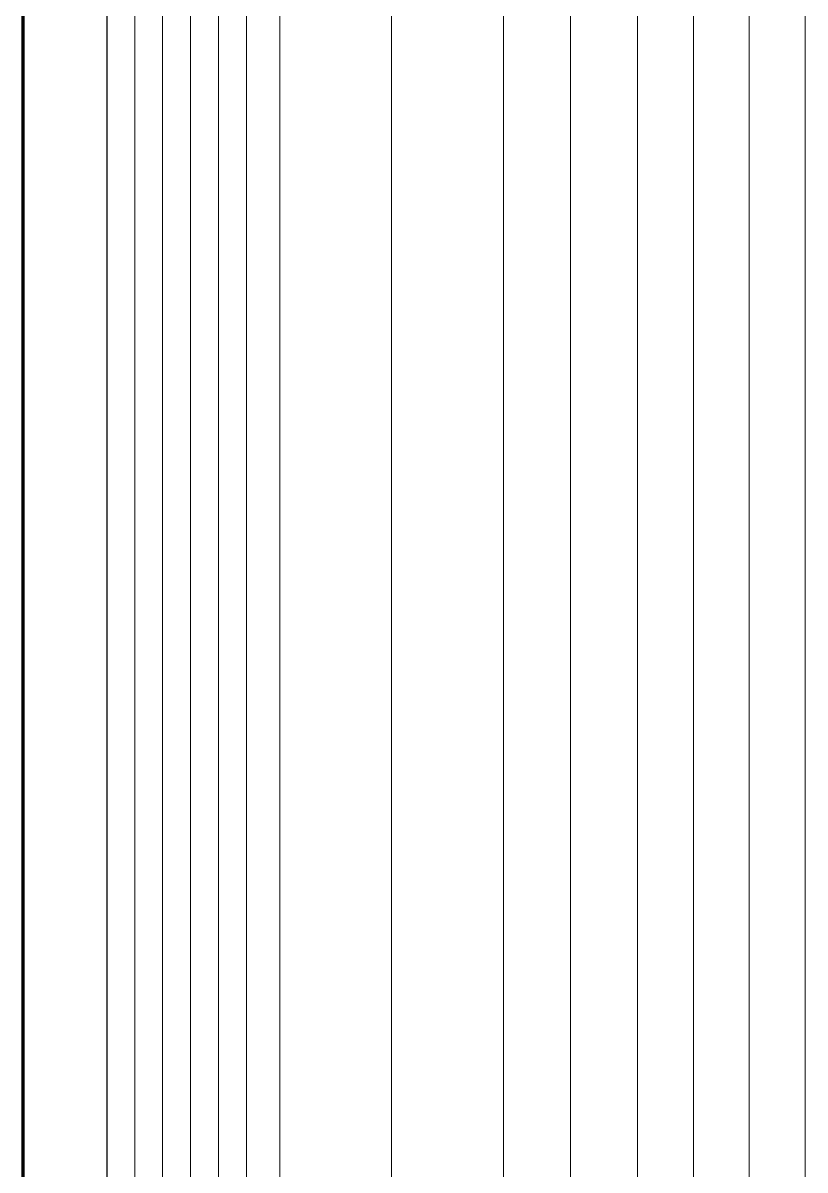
# Model space of a CAD drawing. Header units: inches. Extents: x -27 to 109, y -598 to 26.
# Drawn here: x -26.92 to 1.08, y -52.77 to -11.72 of the extents above; entities that cross this region are included whole.
import ezdxf

# ---------------------------------------------------------------- set-up
doc = ezdxf.new("R2010")
doc.units = ezdxf.units.IN
doc.header["$MEASUREMENT"] = 0
doc.layers.get('0').update_dxf_attribs({"lineweight": 0})

msp = doc.modelspace()

# ---------------------------------------------------------------- linework, layer by layer
at = {"lineweight": 100}
msp.add_line((-26.918, 26.296), (-26.918, -597.842), dxfattribs=at)
at = {"lineweight": 30}
msp.add_line((-23.918, 23.296), (-23.918, -594.842), dxfattribs=at)
at = {"linetype": 'Continuous', "lineweight": 15}
for p, q in [((-22.918, 0.896), (-22.918, -567.184)), ((-21.918, 0.896), (-21.918, -567.184)), ((-20.918, 0.896), (-20.918, -567.184)), ((-19.918, 0.896), (-19.918, -567.184)), ((-18.918, 0.896), (-18.918, -567.184)), ((-17.718, 0.896), (-17.718, -567.184)), ((-13.718, 0.896), (-13.718, -567.184)), ((-9.718, 0.896), (-9.718, -567.184)), ((-7.318, 0.896), (-7.318, -567.184)), ((-4.918, 0.896), (-4.918, -567.184)), ((-2.918, 0.896), (-2.918, -567.184)), ((-0.918, 0.896), (-0.918, -567.184)), ((1.082, 0.896), (1.082, -567.184))]:
    msp.add_line(p, q, dxfattribs=at)
at = {"lineweight": 30}
msp.add_lwpolyline([(-23.918, 0.896), (-23.918, -39.104)], dxfattribs=at)

doc.saveas('drawing.dxf')
